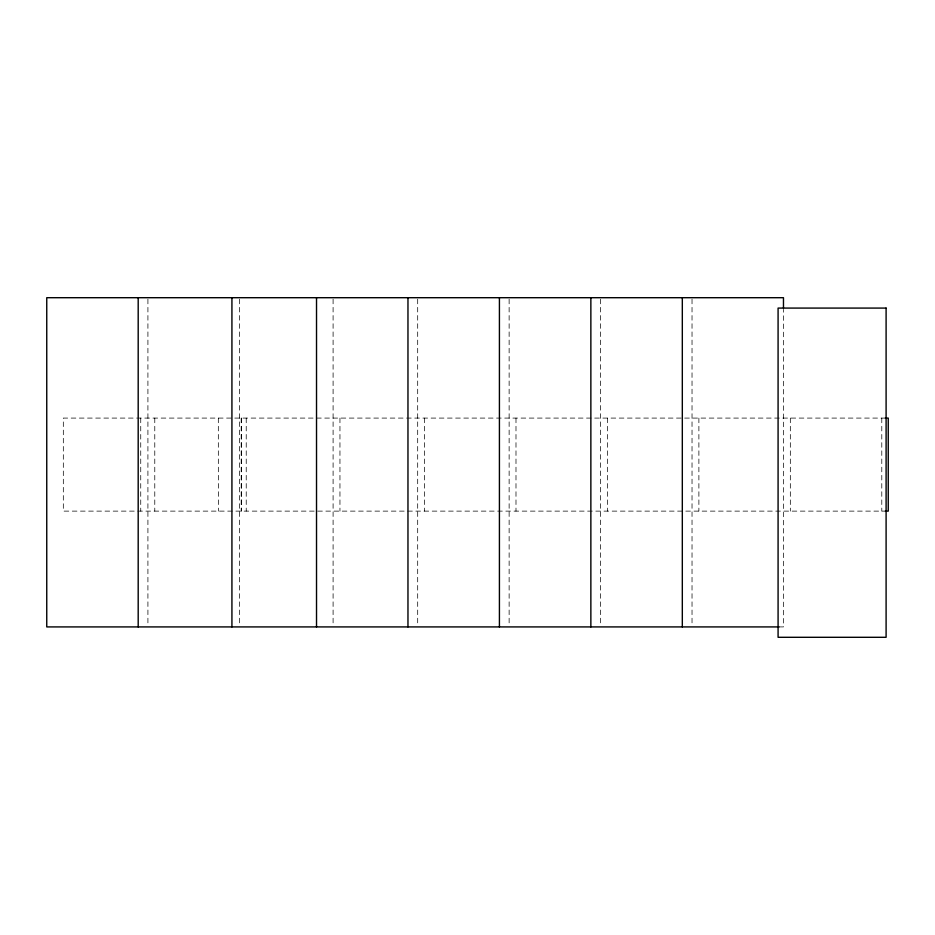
<?xml version="1.0" encoding="UTF-8"?>
<svg xmlns="http://www.w3.org/2000/svg" width="935" height="935" viewBox="0 0 935 935"><rect width="100%" height="100%" fill="white"/><g stroke="black" fill="none" stroke-linecap="round" stroke-linejoin="round"><path stroke-width="0.7" stroke-dasharray="4.67 3.51" d="M885.667 418.085L63.323 418.085L63.323 511.118L885.667 511.118M779.112 626.917L783.472 626.917L783.472 309.368M881.787 418.085L881.787 511.118M790.332 418.085L790.332 511.118M698.889 418.085L698.889 511.118M692.029 299.165L692.029 625.468M607.434 418.085L607.434 511.118M600.586 299.165L600.586 625.468M515.991 418.085L515.991 511.118M509.131 299.165L509.131 625.468M424.548 418.085L424.548 511.118M417.688 299.165L417.688 625.468M339.954 418.085L339.954 511.118M333.094 299.165L333.094 625.468M246.221 418.085L246.221 511.118M241.651 418.085L241.651 511.118M241.183 418.085L241.183 511.118M239.36 299.165L239.36 625.468M218.322 418.085L218.358 511.118M154.778 418.085L154.778 511.118M147.917 299.165L147.917 625.468M140.741 418.085L140.741 511.118"/><path stroke-width="1.4" d="M885.328 418.085L888.25 418.085L888.25 511.118L885.328 511.118M779.112 626.917L46.75 626.917L46.75 297.704L783.472 297.704L783.472 307.907M682.316 297.704L682.316 626.917M590.862 297.704L590.862 626.917M499.419 297.704L499.419 626.917M407.964 297.704L407.964 626.917M316.521 297.704L316.521 626.917M231.927 297.704L231.927 626.917M138.193 297.704L138.193 626.917M886.099 308.083L778.084 308.083L778.084 637.296L886.099 637.296L886.099 308.083"/></g></svg>
